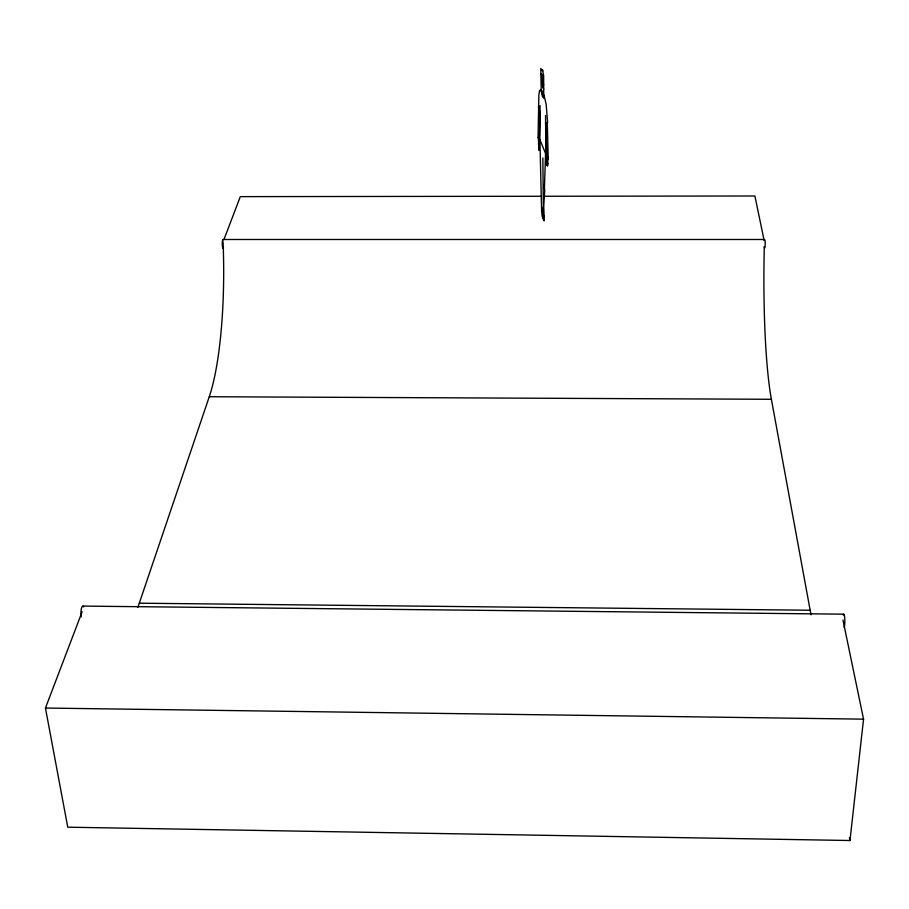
<?xml version="1.0" encoding="UTF-8"?>
<svg xmlns="http://www.w3.org/2000/svg" width="909" height="909" viewBox="0 0 909 909"><rect width="100%" height="100%" fill="white"/><g stroke="black" fill="none" stroke-linecap="round" stroke-linejoin="round"><path stroke-width="1.36" d="M545.548 115.568L545.854 154.257L539.787 139.35L540.048 105.592M545.605 122.738L546.854 155.019L548.036 157.848L547.434 165.87L546.479 164.665L546.923 155.109M541.537 210.547L542.173 207.491L543.287 212.592L543.332 218.683L542.253 216.535L541.537 210.547L541.878 208.547L543.014 211.195L543.457 217.501L542.855 157.939M547.922 163.575L547.559 165.722M542.65 90.957L541.991 92.025L540.957 90.082L539.594 90.457L538.844 95.275L538.071 136.986L539.367 140.145L540.026 112.727M538.219 137.327L539.185 150.121M544.457 187.379L545.57 153.246M82.14 611.746L45.45 708.043L67.755 827.19L849.972 840.518L863.55 719.155L842.961 620.018M541.173 90.309L542.457 96.547L543.718 97.899L543.673 75.833L542.537 69.857L542.605 71.107L540.798 68.482L541.219 90.355M543.548 215.444L544.048 220.853L543.15 218.592M547.684 162.688L546.661 165.199M764.424 240.271C765.889 237.988 765.014 252.793 764.219 246.566M137.827 607.348A183.959 46.382 -89 0 0 139.293 603.19L209.263 396.733A152.848 31.985 89.5 0 0 223.057 241.885M541.594 211.195C542.662 209.07 543.264 214.285 543.241 215.217M224.046 239.294L240.306 196.628L540.844 196.264M540.821 73.72L542.173 74.799L542.559 86.23L543.218 82.764L543.537 84.332L543.184 88.162L542.957 87.196M543.105 215.933L543.332 218.683M543.673 196.253L754.902 195.992L764.162 240.567M223.125 239.499L764.674 239.499M209.263 396.733L771.389 399.29L810.158 610.246A187.754 26.645 89.8 0 0 811.033 614.791M139.293 603.19L810.158 610.246M82.821 606.098L843.757 614.177M45.45 708.043L863.55 719.155M541.548 209.24L539.923 139.6M543.718 97.899L541.264 91.014M545.559 122.635L547.616 122.613L546.173 104.308L543.923 94.888M543.377 217.808L544.207 219.876M540.082 112.886L538.423 106.637M543.798 216.206L544.025 217.058L543.718 206.866L544.741 190.163L544.071 185.254M849.461 837.723L849.972 840.518M548.036 157.848L548.229 159.064L547.298 122.704M543.332 87.525L543.605 89.514M539.264 139.884L539.219 150.394L538.458 143.508M223.534 247.987A4.488 0.864 89.4 0 1 222.262 244.271A4.488 0.864 89.4 0 1 223.353 239.737M771.389 399.29A155.45 18.248 -89.4 0 1 764.299 247.373M843.291 615.029A6.465 0.977 89 0 1 844.779 619.04A6.465 0.977 89 0 1 843.961 627.119M81.219 616.927A6.329 1.682 -87.5 0 1 81.39 608.598A6.329 1.682 -87.5 0 1 83.628 606.939"/></g></svg>
